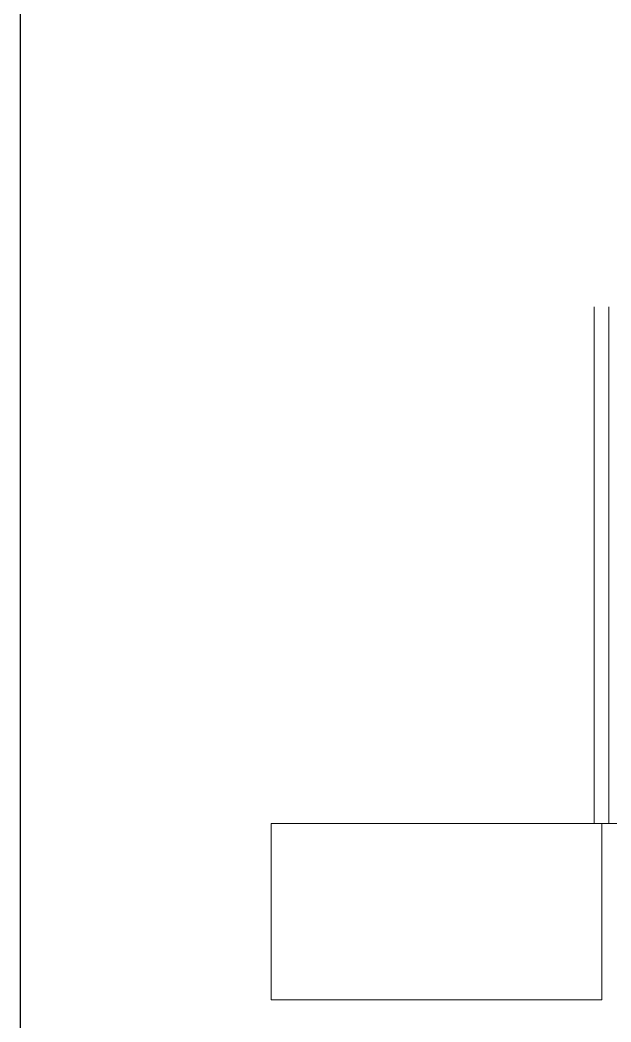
# Model space of a CAD drawing. Header units: millimetres. Extents: x 22162 to 28102, y 3160 to 7360.
# Drawn here: x 22562.1 to 22830.1, y 5243.5 to 5697.8 of the extents above; entities that cross this region are included whole.
import ezdxf

# ---------------------------------------------------------------- set-up
doc = ezdxf.new("R2010")
doc.units = ezdxf.units.MM
doc.header["$LTSCALE"] = 0.3
doc.layers.add('Nekreslit', color=6, linetype='Continuous', plot=False)
doc.layers.add('SRAFY', color=7, linetype='Continuous', lineweight=9, true_color=0x5b5b5b)
doc.layers.add('Visible', color=7, linetype='Continuous', lineweight=18)

msp = doc.modelspace()

# ---------------------------------------------------------------- linework, layer by layer
at = {"layer": 'Nekreslit'}
msp.add_lwpolyline([(22562.09, 3359.58), (26602.09, 3359.58), (26602.09, 6959.58), (22562.09, 6959.58)], close=True, dxfattribs=at)
at = {"layer": 'SRAFY', "linetype": 'Continuous'}
for p, q in [((22825.97, 5333.51), (22675.97, 5333.51)), ((22675.97, 5333.51), (22675.97, 5253.51)), ((22825.97, 5253.51), (22825.97, 5333.51)), ((22675.97, 5253.51), (22825.97, 5253.51))]:
    msp.add_line(p, q, dxfattribs=at)
at = {"layer": 'Visible', "color": 0}
for p, q in [((22822.42, 5333.51), (22822.42, 5567.69)), ((22829.15, 5567.69), (22829.15, 5333.51)), ((22822.41, 5393.53), (22822.41, 5390.53)), ((22822.41, 5393.53), (22822.42, 5393.53)), ((22822.42, 5390.53), (22822.41, 5390.53)), ((22822.4, 5366.53), (22822.42, 5366.53)), ((22822.4, 5366.53), (22822.4, 5363.53)), ((22822.42, 5363.53), (22822.4, 5363.53)), ((22824.39, 5333.51), (22826.42, 5333.51)), ((22827.22, 5333.51), (22824.39, 5333.51)), ((22826.42, 5333.51), (22826.42, 5333.51)), ((22826.42, 5333.51), (22831.42, 5333.51)), ((22826.42, 5333.51), (22826.42, 5333.51)), ((22837.22, 5333.51), (22829.15, 5333.51))]:
    msp.add_line(p, q, dxfattribs=at)
for points in [[(22822.42, 5333.51), (22824.39, 5333.51)], [(22829.15, 5333.51), (22824.39, 5333.51)], [(22827.22, 5333.51), (22826.42, 5333.51)], [(22829.15, 5333.51), (22827.22, 5333.51)]]:
    msp.add_lwpolyline(points, dxfattribs=at)

doc.saveas('drawing.dxf')
